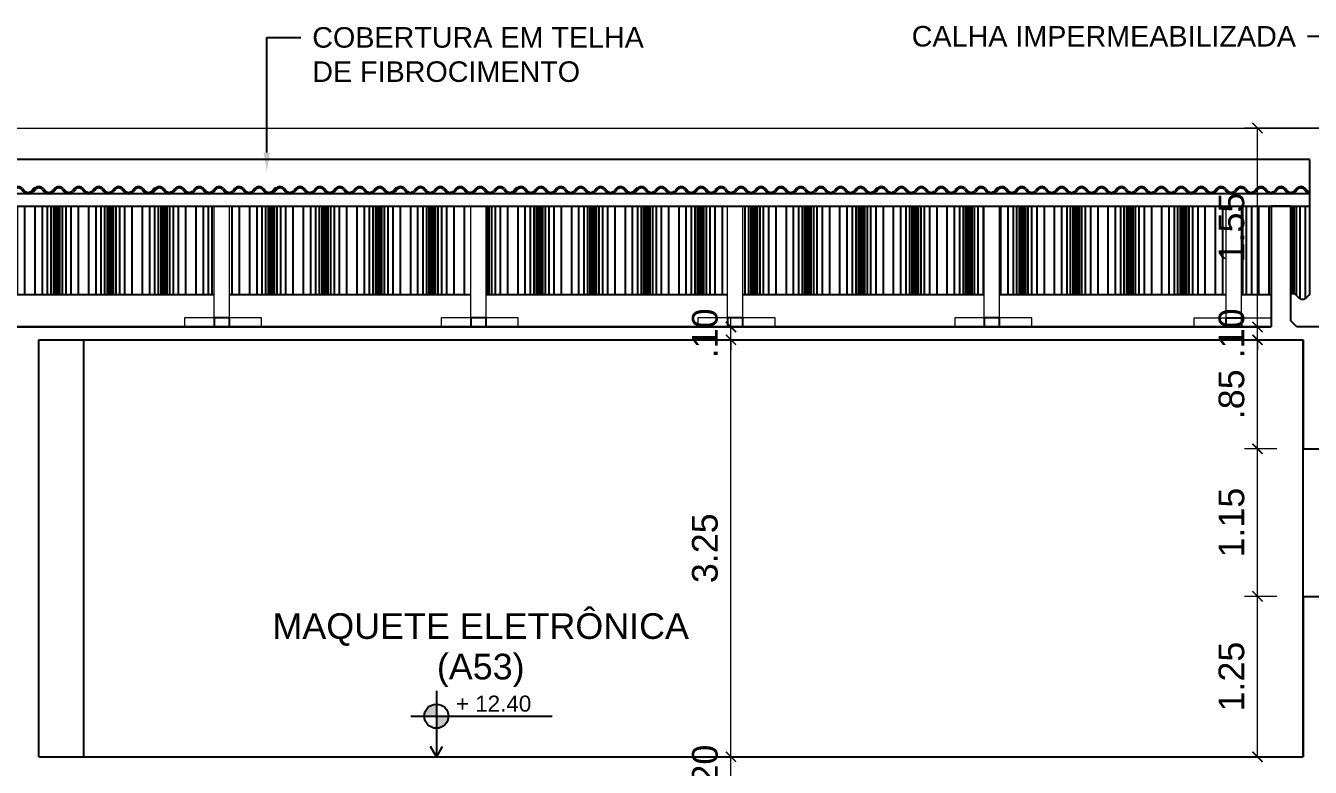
# Model space of a CAD drawing. Header units: metres. Extents: x 2362 to 4220, y 91 to 382.
# Drawn here: x 3263.52 to 3273.53, y 245.38 to 251.16 of the extents above; entities that cross this region are included whole.
import ezdxf
from ezdxf import colors
from ezdxf.entities.mleader import LeaderData, LeaderLine
from ezdxf.math import Vec2, Vec3

# ---------------------------------------------------------------- set-up
doc = ezdxf.new("R2010")
doc.units = ezdxf.units.M
doc.header["$LTSCALE"] = 5
doc.header["$MEASUREMENT"] = 0
for name, color, linetype, lineweight in [('2prancha', 4, 'Continuous', 18), ('ESQUADRIAS', 3, 'Continuous', 35), ('HACH', 251, 'Continuous', 5), ('piso', 1, 'Continuous', 13), ('texto', 3, 'Continuous', 25)]:
    doc.layers.add(name, color=color, linetype=linetype, lineweight=lineweight)
for name, color, linetype in [('COTA 1 100', 2, 'Continuous'), ('COTA DE NÍVEL', 1, 'Continuous'), ('HACHURA PISOS', 250, 'Continuous'), ('PENA 0.15', 7, 'Continuous'), ('PENA 01', 1, 'Continuous'), ('PENA 02', 2, 'Continuous'), ('PENA 06', 6, 'Continuous'), ('TXT ESPECIFICAÇÕES', 7, 'Continuous')]:
    doc.layers.add(name, color=color, linetype=linetype)
doc.styles.add('GRAF', font='GRAF.SHX')
doc.styles.add('Luana', font='arial.ttf')
doc.styles.get("Standard").update_dxf_attribs({"font": 'arial.ttf'})
doc.dimstyles.new('arial100', dxfattribs={"dimtxt": 0.2, "dimasz": 0.08, "dimexe": 0.1, "dimexo": 0.2, "dimgap": 0.1, "dimtad": 1, "dimzin": 4, "dimdsep": 46, "dimtxsty": 'Luana', "dimblk": 'ARCHTICK', "dimcen": 0, "dimclrd": 7, "dimclre": 7, "dimclrt": 256, "dimadec": 0, "dimazin": 0, "dimtfac": 1, "dimtix": 1, "dimtmove": 0, "dimatfit": 3, "dimldrblk": 'CLOSEDBLANK', "dimfxl": 0, "dimlwd": 5, "dimlwe": 5, "dimarcsym": 0})

# ---------------------------------------------------------------- blocks, each defined once
blk = doc.blocks.new('SDSDF')
at = {"layer": 'PENA 02'}
blk.add_lwpolyline([(-0.06, 0.07), (0.06, 0.07), (0.06, 0), (-0.06, 0)], close=True, dxfattribs=at)
at = {"layer": 'piso'}
for p, q in [((-0.06, 0.07), (-0.06, 0.943)), ((0.06, 0.07), (0.06, 0.943))]:
    blk.add_line(p, q, dxfattribs=at)
blk.add_lwpolyline([(-0.31, 0.07), (0.29, 0.07), (0.29, 0), (-0.31, 0)], close=True, dxfattribs=at)
blk = doc.blocks.new('NIV02')
h = blk.add_hatch(color=256)
h.paths.add_polyline_path([(-43.09, -49.03, 0.414214), (-44.59, -50.53), (-43.09, -50.53)])
h.paths.add_polyline_path([(-43.09, -52.04, 0.414214), (-41.58, -50.53), (-43.09, -50.53)])
for p, q in [((-43.09, -47.38), (-43.09, -55.58)), ((-46.27, -50.53), (-28.68, -50.53))]:
    blk.add_line(p, q)
blk.add_lwpolyline([(-42.36, -54.32), (-43.09, -55.58), (-43.82, -54.32)])
blk.add_circle((-43.09, -50.53), 1.5)
at = {"style": 'GRAF'}
blk.add_attdef('ELEV', (-40.66, -49.96), '', height=1.26, dxfattribs=at)
blk = doc.blocks.new('_ArchTick')
at = {"color": 0, "linetype": 'ByBlock', "const_width": 0.15}
blk.add_lwpolyline([(-0.5, -0.5), (0.5, 0.5)], dxfattribs=at)
blk = doc.blocks.new('*D40')
at = {"layer": 'COTA 1 100', "color": 7, "lineweight": 5, "ltscale": 1.5}
for p, q in [((3269.013, 245.462), (3269.013, 245.542)), ((3268.863, 245.462), (3269.113, 245.462)), ((3269.013, 245.262), (3269.013, 245.462)), ((3269.163, 245.262), (3268.913, 245.262)), ((3269.013, 245.262), (3269.013, 245.182))]:
    blk.add_line(p, q, dxfattribs=at)
at = {"layer": 'Defpoints', "color": 0, "ltscale": 1.5}
for p in [(3268.546, 245.462), (3269.013, 245.462), (3273.471, 245.262)]:
    blk.add_point(p, dxfattribs=at)
at = {"layer": 'COTA 1 100', "color": 7, "lineweight": 5, "ltscale": 1.5, "xscale": 0.08, "yscale": 0.08, "zscale": 0.08}
for p, rotation in [((3269.013, 245.462), 270), ((3269.013, 245.262), 90)]:
    blk.add_blockref('_ArchTick', p, dxfattribs=dict(at, rotation=rotation))
at = {"layer": 'COTA 1 100', "ltscale": 1.5, "insert": (3268.811, 245.362), "char_height": 0.2, "attachment_point": 5, "rotation": 90, "style": 'Luana'}
blk.add_mtext('.20', dxfattribs=at)
blk = doc.blocks.new('_ClosedBlank')
at = {"layer": '2prancha', "color": 0, "lineweight": -2}
for p, q in [((-1, 0.17), (0, 0)), ((-1, 0.17), (-1, -0.17)), ((0, 0), (-1, -0.17))]:
    blk.add_line(p, q, dxfattribs=at)
blk = doc.blocks.new('*D41')
at = {"layer": 'COTA 1 100', "color": 7, "lineweight": 5, "ltscale": 1.5}
for p, q in [((3269.163, 248.712), (3268.913, 248.712)), ((3269.013, 245.462), (3269.013, 248.712)), ((3268.863, 245.462), (3269.113, 245.462))]:
    blk.add_line(p, q, dxfattribs=at)
at = {"layer": 'Defpoints', "color": 0, "ltscale": 1.5}
for p in [(3269.013, 248.712), (3273.471, 248.712), (3268.546, 245.462)]:
    blk.add_point(p, dxfattribs=at)
at = {"layer": 'COTA 1 100', "color": 7, "lineweight": 5, "ltscale": 1.5, "xscale": 0.08, "yscale": 0.08, "zscale": 0.08}
for p, rotation in [((3269.013, 248.712), 90), ((3269.013, 245.462), 270)]:
    blk.add_blockref('_ArchTick', p, dxfattribs=dict(at, rotation=rotation))
at = {"layer": 'COTA 1 100', "ltscale": 1.5, "insert": (3268.811, 247.087), "char_height": 0.2, "attachment_point": 5, "rotation": 90, "style": 'Luana'}
blk.add_mtext('3.25', dxfattribs=at)
blk = doc.blocks.new('*D42')
at = {"layer": 'COTA 1 100', "color": 7, "lineweight": 5, "ltscale": 1.5}
for p, q in [((3269.013, 248.812), (3269.013, 248.892)), ((3269.163, 248.812), (3268.913, 248.812)), ((3269.013, 248.712), (3269.013, 248.812)), ((3269.163, 248.712), (3268.913, 248.712)), ((3269.013, 248.712), (3269.013, 248.632))]:
    blk.add_line(p, q, dxfattribs=at)
at = {"layer": 'Defpoints', "color": 0, "ltscale": 1.5}
for p in [(3269.013, 248.812), (3273.371, 248.812), (3273.471, 248.712)]:
    blk.add_point(p, dxfattribs=at)
at = {"layer": 'COTA 1 100', "color": 7, "lineweight": 5, "ltscale": 1.5, "xscale": 0.08, "yscale": 0.08, "zscale": 0.08}
for p, rotation in [((3269.013, 248.812), 270), ((3269.013, 248.712), 90)]:
    blk.add_blockref('_ArchTick', p, dxfattribs=dict(at, rotation=rotation))
at = {"layer": 'COTA 1 100', "ltscale": 1.5, "insert": (3268.811, 248.762), "char_height": 0.2, "attachment_point": 5, "rotation": 90, "style": 'Luana'}
blk.add_mtext('.10', dxfattribs=at)
blk = doc.blocks.new('*D43')
at = {"layer": 'COTA 1 100', "color": 7, "lineweight": 5, "ltscale": 1.5}
for p, q in [((3273.265, 246.712), (3273.015, 246.712)), ((3273.115, 245.462), (3273.115, 246.712)), ((3273.265, 245.462), (3273.015, 245.462))]:
    blk.add_line(p, q, dxfattribs=at)
at = {"layer": 'Defpoints', "color": 0, "ltscale": 1.5}
for p in [(3273.115, 246.712), (3273.471, 246.712), (3273.471, 245.462)]:
    blk.add_point(p, dxfattribs=at)
at = {"layer": 'COTA 1 100', "color": 7, "lineweight": 5, "ltscale": 1.5, "xscale": 0.08, "yscale": 0.08, "zscale": 0.08}
for p, rotation in [((3273.115, 246.712), 90), ((3273.115, 245.462), 270)]:
    blk.add_blockref('_ArchTick', p, dxfattribs=dict(at, rotation=rotation))
at = {"layer": 'COTA 1 100', "ltscale": 1.5, "insert": (3272.913, 246.087), "char_height": 0.2, "attachment_point": 5, "rotation": 90, "style": 'Luana'}
blk.add_mtext('1.25', dxfattribs=at)
blk = doc.blocks.new('*D44')
at = {"layer": 'COTA 1 100', "color": 7, "lineweight": 5, "ltscale": 1.5}
for p, q in [((3273.265, 247.862), (3273.015, 247.862)), ((3273.115, 246.712), (3273.115, 247.862)), ((3273.265, 246.712), (3273.015, 246.712))]:
    blk.add_line(p, q, dxfattribs=at)
at = {"layer": 'Defpoints', "color": 0, "ltscale": 1.5}
for p in [(3273.115, 247.862), (3273.471, 247.862), (3273.471, 246.712)]:
    blk.add_point(p, dxfattribs=at)
at = {"layer": 'COTA 1 100', "color": 7, "lineweight": 5, "ltscale": 1.5, "xscale": 0.08, "yscale": 0.08, "zscale": 0.08}
for p, rotation in [((3273.115, 247.862), 90), ((3273.115, 246.712), 270)]:
    blk.add_blockref('_ArchTick', p, dxfattribs=dict(at, rotation=rotation))
at = {"layer": 'COTA 1 100', "ltscale": 1.5, "insert": (3272.913, 247.287), "char_height": 0.2, "attachment_point": 5, "rotation": 90, "style": 'Luana'}
blk.add_mtext('1.15', dxfattribs=at)
blk = doc.blocks.new('*D45')
at = {"layer": 'COTA 1 100', "color": 7, "lineweight": 5, "ltscale": 1.5}
for p, q in [((3273.265, 248.712), (3273.015, 248.712)), ((3273.115, 247.862), (3273.115, 248.712)), ((3273.265, 247.862), (3273.015, 247.862))]:
    blk.add_line(p, q, dxfattribs=at)
at = {"layer": 'Defpoints', "color": 0, "ltscale": 1.5}
for p in [(3273.115, 248.712), (3273.471, 248.712), (3273.471, 247.862)]:
    blk.add_point(p, dxfattribs=at)
at = {"layer": 'COTA 1 100', "color": 7, "lineweight": 5, "ltscale": 1.5, "xscale": 0.08, "yscale": 0.08, "zscale": 0.08}
for p, rotation in [((3273.115, 248.712), 90), ((3273.115, 247.862), 270)]:
    blk.add_blockref('_ArchTick', p, dxfattribs=dict(at, rotation=rotation))
at = {"layer": 'COTA 1 100', "ltscale": 1.5, "insert": (3272.913, 248.287), "char_height": 0.2, "attachment_point": 5, "rotation": 90, "style": 'Luana'}
blk.add_mtext('.85', dxfattribs=at)
blk = doc.blocks.new('F312X00')
for p, q in [((-40.5, 6.6), (-40.8, 7.1)), ((-38.2, 9.7), (-40, 7.7)), ((-37.7, 9.3), (-39.6, 7.3)), ((-31.3, 9.3), (-29.4, 7.3)), ((-30.8, 9.7), (-29, 7.7)), ((-20.5, 9.7), (-22.3, 7.7)), ((-20, 9.3), (-21.9, 7.3)), ((-13.6, 9.3), (-11.7, 7.3)), ((-13.1, 9.7), (-11.3, 7.7)), ((-2.8, 9.7), (-4.6, 7.7)), ((-2.3, 9.3), (-4.2, 7.3)), ((4.1, 9.3), (6, 7.3)), ((4.6, 9.7), (6.4, 7.7)), ((14.9, 9.7), (13.1, 7.7)), ((15.4, 9.3), (13.5, 7.3)), ((21.8, 9.3), (23.7, 7.3)), ((22.3, 9.7), (24.1, 7.7)), ((32.6, 9.7), (30.8, 7.7)), ((33.1, 9.3), (31.2, 7.3)), ((39.5, 9.3), (41.4, 7.3)), ((40, 9.7), (41.8, 7.7)), ((50.3, 9.7), (48.5, 7.7)), ((50.8, 9.3), (48.9, 7.3)), ((57.2, 9.3), (59.1, 7.3)), ((57.7, 9.7), (59.5, 7.7)), ((68, 9.7), (66.2, 7.7)), ((68.5, 9.3), (66.6, 7.3)), ((69.1, 10), (68.8, 10.4))]:
    blk.add_line(p, q)
for centre, radius, start, end in [((-43.4, 10.8), 4.5, 304.5181, 317.5524), ((-43.4, 10.8), 5.1, 304.5181, 317.5524), ((-34.5, 6.4), 5, 90, 137.5524), ((-34.5, 6.4), 4.4, 90, 137.5524), ((-34.5, 6.4), 5, 42.4476, 90), ((-34.5, 6.4), 4.4, 42.4476, 90), ((-25.7, 10.8), 5.1, 222.4476, 270), ((-25.7, 10.8), 4.5, 222.4476, 270), ((-25.7, 10.8), 4.5, 270, 317.5524), ((-25.7, 10.8), 5.1, 270, 317.5524), ((-16.8, 6.4), 5, 90, 137.5524), ((-16.8, 6.4), 4.4, 90, 137.5524), ((-16.8, 6.4), 5, 42.4476, 90), ((-16.8, 6.4), 4.4, 42.4476, 90), ((-8, 10.8), 5.1, 222.4476, 270), ((-8, 10.8), 4.5, 222.4476, 270), ((-8, 10.8), 4.5, 270, 317.5524), ((-8, 10.8), 5.1, 270, 317.5524), ((0.9, 6.4), 5, 90, 137.5524), ((0.9, 6.4), 4.4, 90, 137.5524), ((0.9, 6.4), 5, 42.4476, 90), ((0.9, 6.4), 4.4, 42.4476, 90), ((9.7, 10.8), 5.1, 222.4476, 270), ((9.7, 10.8), 4.5, 222.4476, 270), ((9.7, 10.8), 4.5, 270, 317.5524), ((9.7, 10.8), 5.1, 270, 317.5524), ((18.6, 6.4), 5, 90, 137.5524), ((18.6, 6.4), 4.4, 90, 137.5524), ((18.6, 6.4), 5, 42.4476, 90), ((18.6, 6.4), 4.4, 42.4476, 90), ((27.4, 10.8), 5.1, 222.4476, 270), ((27.4, 10.8), 4.5, 222.4476, 270), ((27.4, 10.8), 4.5, 270, 317.5524), ((27.4, 10.8), 5.1, 270, 317.5524), ((36.3, 6.4), 5, 90, 137.5524), ((36.3, 6.4), 4.4, 90, 137.5524), ((36.3, 6.4), 5, 42.4476, 90), ((36.3, 6.4), 4.4, 42.4476, 90), ((45.1, 10.8), 5.1, 222.4476, 270), ((45.1, 10.8), 4.5, 222.4476, 270), ((45.1, 10.8), 4.5, 270, 317.5524), ((45.1, 10.8), 5.1, 270, 317.5524), ((54, 6.4), 5, 90, 137.5524), ((54, 6.4), 4.4, 90, 137.5524), ((54, 6.4), 5, 42.4476, 90), ((54, 6.4), 4.4, 42.4476, 90), ((62.8, 10.8), 5.1, 222.4476, 270), ((62.8, 10.8), 4.5, 222.4476, 270), ((62.8, 10.8), 4.5, 270, 317.5524), ((62.8, 10.8), 5.1, 270, 317.5524), ((71.7, 6.4), 5, 125.4186, 137.5524), ((71.7, 6.4), 4.4, 125.4186, 137.5524)]:
    blk.add_arc(centre, radius, start, end)
blk = doc.blocks.new('*D133')
at = {"layer": 'COTA 1 100', "color": 7, "lineweight": 5}
for p, q in [((3273.115, 248.812), (3273.115, 248.892)), ((3273.021, 248.812), (3273.015, 248.812)), ((3273.115, 248.712), (3273.115, 248.812)), ((3273.271, 248.712), (3273.015, 248.712)), ((3273.115, 248.712), (3273.115, 248.632))]:
    blk.add_line(p, q, dxfattribs=at)
at = {"layer": 'Defpoints', "color": 0}
for p in [(3273.115, 248.812), (3273.221, 248.812), (3273.471, 248.712)]:
    blk.add_point(p, dxfattribs=at)
at = {"layer": 'COTA 1 100', "color": 7, "lineweight": 5, "xscale": 0.08, "yscale": 0.08, "zscale": 0.08}
for p, rotation in [((3273.115, 248.812), 270), ((3273.115, 248.712), 90)]:
    blk.add_blockref('_ArchTick', p, dxfattribs=dict(at, rotation=rotation))
at = {"layer": 'COTA 1 100', "insert": (3272.913, 248.762), "char_height": 0.2, "attachment_point": 5, "rotation": 90, "style": 'Luana'}
blk.add_mtext('.10', dxfattribs=at)
blk = doc.blocks.new('*D134')
at = {"layer": 'COTA 1 100', "color": 7, "lineweight": 5}
for p, q in [((3273.821, 250.362), (3273.015, 250.362)), ((3273.115, 248.812), (3273.115, 250.362)), ((3273.021, 248.812), (3273.015, 248.812))]:
    blk.add_line(p, q, dxfattribs=at)
at = {"layer": 'Defpoints', "color": 0}
for p in [(3273.115, 250.362), (3274.021, 250.362), (3273.221, 248.812)]:
    blk.add_point(p, dxfattribs=at)
at = {"layer": 'COTA 1 100', "color": 7, "lineweight": 5, "xscale": 0.08, "yscale": 0.08, "zscale": 0.08}
for p, rotation in [((3273.115, 250.362), 90), ((3273.115, 248.812), 270)]:
    blk.add_blockref('_ArchTick', p, dxfattribs=dict(at, rotation=rotation))
at = {"layer": 'COTA 1 100', "insert": (3272.913, 249.587), "char_height": 0.2, "attachment_point": 5, "rotation": 90, "style": 'Luana'}
blk.add_mtext('1.55', dxfattribs=at)

msp = doc.modelspace()

# ---------------------------------------------------------------- hatches: boundary and pattern name
at = {"layer": 'HACHURA PISOS', "ltscale": 1.5}
h = msp.add_hatch(dxfattribs=at)
h.set_pattern_fill('HACH23,_O', color=256, scale=0.01, pattern_type=2)
h.set_pattern_definition([(90, (7202.1673, 383.09194), (-0.418, 3e-17), []), (90, (7202.1814, 383.09194), (-0.418, 3e-17), []), (90, (7202.2014, 383.09194), (-0.418, 3e-17), []), (90, (7202.2297, 383.09194), (-0.418, 3e-17), []), (90, (7202.2697, 383.09194), (-0.418, 3e-17), []), (90, (7202.3263, 383.09194), (-0.418, 3e-17), []), (90, (7202.4063, 383.09194), (-0.418, 3e-17), []), (90, (7202.4629, 383.09194), (-0.418, 3e-17), []), (90, (7202.5029, 383.09194), (-0.418, 3e-17), []), (90, (7202.5312, 383.09194), (-0.418, 3e-17), []), (90, (7202.5512, 383.09194), (-0.418, 3e-17), []), (90, (7202.5653, 383.09194), (-0.418, 3e-17), []), (90, (7202.5753, 383.09194), (-0.418, 3e-17), [])])
h.paths.add_polyline_path([(3265.1064, 249.7545), (3265.1064, 249.0619), (3266.9864, 249.0619), (3266.9864, 249.7545)])
h.paths.add_polyline_path([(3263.1064, 249.7545), (3263.1064, 249.0619), (3264.9864, 249.0619), (3264.9864, 249.7545)])
h.paths.add_polyline_path([(3272.8716, 249.0619), (3272.8716, 249.7545), (3271.1064, 249.7545), (3271.1064, 249.0619)])
h.paths.add_polyline_path([(3270.9864, 249.0619), (3270.9864, 249.7545), (3269.1064, 249.7545), (3269.1064, 249.0619)])
h.paths.add_polyline_path([(3268.9864, 249.7545), (3267.1064, 249.7545), (3267.1064, 249.0619), (3268.9864, 249.0619)])
edge = h.paths.add_edge_path()
edge.add_line((3273.3714, 249.7545), (3273.3714, 249.0692))
edge.add_arc((3273.3885, 249.0346), 0.0386, 42.44757, 116.30707, ccw=False)
edge.add_line((3273.417, 249.0606), (3273.4331, 249.043))
edge.add_arc((3273.4661, 249.0732), 0.0447, 222.44757, 360)
edge.add_line((3273.5109, 249.0732), (3273.5214, 249.7545))
edge.add_line((3273.5214, 249.7545), (3273.3714, 249.7545))
h.paths.add_polyline_path([(3273.2214, 249.0619), (3273.2214, 249.7545), (3272.9916, 249.7545), (3272.9916, 249.0619)])
at = {"layer": 'HACHURA PISOS'}
h = msp.add_hatch(dxfattribs=at)
h.set_pattern_fill('_USER', color=256, scale=0.25, style=0, double=1, pattern_type=0)
h.set_pattern_definition([(0, (3263.97139, 242.03194), (0, 0.25), []), (90, (3263.97139, 242.03194), (-0.25, 2e-17), [])])
h.paths.add_polyline_path([(3269.8806, 242.3498), (3270.4348, 242.3498), (3270.4348, 242.5413), (3269.8806, 242.5413)])
h.paths.add_polyline_path([(3268.1816, 244.7117), (3268.1816, 245.2001), (3267.7695, 245.2001), (3267.7695, 244.7117)], flags=9)
h.paths.add_polyline_path([(3268.1815, 243.5662), (3268.1815, 244.21), (3267.7693, 244.21), (3267.7693, 243.5662)], flags=9)
h.paths.add_polyline_path([(3268.1816, 242.8362), (3268.1816, 243.3246), (3267.7695, 243.3246), (3267.7695, 242.8362)], flags=9)
h.paths.add_polyline_path([(3268.1816, 242.2255), (3268.1816, 242.8693), (3267.7695, 242.8693), (3267.7695, 242.2255)], flags=9)
h.paths.add_polyline_path([(3268.5633, 242.2515), (3268.5633, 242.8953), (3268.1512, 242.8953), (3268.1512, 242.2515)], flags=9)
h.paths.add_polyline_path([(3271.4515, 242.9521), (3271.4515, 243.5959), (3271.0393, 243.5959), (3271.0393, 242.9521)], flags=9)
h.paths.add_polyline_path([(3271.4513, 244.4356), (3271.4513, 244.924), (3271.0392, 244.924), (3271.0392, 244.4356)], flags=9)
h.paths.add_polyline_path([(3271.4515, 244.8117), (3271.4515, 245.3001), (3271.0393, 245.3001), (3271.0393, 244.8117)], flags=9)
h.paths.add_polyline_path([(3269.0188, 243.3255), (3269.0188, 243.9693), (3268.6067, 243.9693), (3268.6067, 243.3255)], flags=9)
h.paths.add_polyline_path([(3273.1785, 242.9126), (3273.1785, 243.5564), (3272.7663, 243.5564), (3272.7663, 242.9126)], flags=9)
h.paths.add_polyline_path([(3269.019, 245.1117), (3269.019, 245.6001), (3268.6068, 245.6001), (3268.6068, 245.1117)], flags=9)
h.paths.add_polyline_path([(3269.3228, 242.5252), (3270.7583, 242.5252), (3270.7583, 243.2706), (3269.3228, 243.2706)], flags=9)

# ---------------------------------------------------------------- linework, layer by layer
at = {"layer": 'ESQUADRIAS'}
for p, q in [((3272.644, 249.8884), (3272.6278, 249.8707)), ((3272.6479, 249.8848), (3272.6317, 249.8672)), ((3272.7048, 249.8848), (3272.721, 249.8672)), ((3272.7087, 249.8884), (3272.7248, 249.8707)), ((3272.7992, 249.8884), (3272.7831, 249.8707)), ((3272.8031, 249.8848), (3272.787, 249.8672)), ((3272.8601, 249.8848), (3272.8762, 249.8672)), ((3272.864, 249.8884), (3272.8801, 249.8707)), ((3272.9545, 249.8884), (3272.9384, 249.8707)), ((3272.9584, 249.8848), (3272.9422, 249.8672)), ((3273.0153, 249.8848), (3273.0315, 249.8672)), ((3273.0192, 249.8884), (3273.0354, 249.8707)), ((3273.1098, 249.8884), (3273.0936, 249.8707)), ((3273.1137, 249.8848), (3273.0975, 249.8672)), ((3273.1706, 249.8848), (3273.1868, 249.8672)), ((3273.1745, 249.8884), (3273.1906, 249.8707)), ((3273.265, 249.8884), (3273.2489, 249.8707)), ((3273.2689, 249.8848), (3273.2528, 249.8672)), ((3273.3259, 249.8848), (3273.342, 249.8672)), ((3273.3298, 249.8884), (3273.3459, 249.8707)), ((3273.4203, 249.8884), (3273.4042, 249.8707)), ((3273.4242, 249.8848), (3273.408, 249.8672)), ((3273.4811, 249.8848), (3273.4973, 249.8672)), ((3273.485, 249.8884), (3273.5012, 249.8707)), ((3272.6241, 249.8605), (3272.6211, 249.8648))]:
    msp.add_line(p, q, dxfattribs=at)
for centre, radius, start, end in [((3272.6763, 249.8588), 0.0439, 90, 137.55243), ((3272.6763, 249.8588), 0.0386, 90, 137.55243), ((3272.6763, 249.8588), 0.0439, 42.44757, 90), ((3272.6763, 249.8588), 0.0386, 42.44757, 90), ((3272.8316, 249.8588), 0.0439, 90, 137.55243), ((3272.8316, 249.8588), 0.0386, 90, 137.55243), ((3272.8316, 249.8588), 0.0439, 42.44757, 90), ((3272.8316, 249.8588), 0.0386, 42.44757, 90), ((3272.9869, 249.8588), 0.0439, 90, 137.55243), ((3272.9869, 249.8588), 0.0386, 90, 137.55243), ((3272.9869, 249.8588), 0.0439, 42.44757, 90), ((3272.9869, 249.8588), 0.0386, 42.44757, 90), ((3273.1421, 249.8588), 0.0439, 90, 137.55243), ((3273.1421, 249.8588), 0.0386, 90, 137.55243), ((3273.1421, 249.8588), 0.0439, 42.44757, 90), ((3273.1421, 249.8588), 0.0386, 42.44757, 90), ((3273.2974, 249.8588), 0.0439, 90, 137.55243), ((3273.2974, 249.8588), 0.0386, 90, 137.55243), ((3273.2974, 249.8588), 0.0439, 42.44757, 90), ((3273.2974, 249.8588), 0.0386, 42.44757, 90), ((3273.4527, 249.8588), 0.0439, 90, 137.55243), ((3273.4527, 249.8588), 0.0386, 90, 137.55243), ((3273.4527, 249.8588), 0.0439, 42.44757, 90), ((3273.4527, 249.8588), 0.0386, 42.44757, 90), ((3272.5987, 249.8974), 0.0395, 304.51811, 317.55243), ((3272.5987, 249.8974), 0.0447, 304.51811, 317.55243), ((3272.754, 249.8974), 0.0447, 222.44757, 270), ((3272.754, 249.8974), 0.0395, 222.44757, 270), ((3272.754, 249.8974), 0.0395, 270, 317.55243), ((3272.754, 249.8974), 0.0447, 270, 317.55243), ((3272.9092, 249.8974), 0.0447, 222.44757, 270), ((3272.9092, 249.8974), 0.0395, 222.44757, 270), ((3272.9092, 249.8974), 0.0395, 270, 317.55243), ((3272.9092, 249.8974), 0.0447, 270, 317.55243), ((3273.0645, 249.8974), 0.0447, 222.44757, 270), ((3273.0645, 249.8974), 0.0395, 222.44757, 270), ((3273.0645, 249.8974), 0.0395, 270, 317.55243), ((3273.0645, 249.8974), 0.0447, 270, 317.55243), ((3273.2198, 249.8974), 0.0447, 222.44757, 270), ((3273.2198, 249.8974), 0.0395, 222.44757, 270), ((3273.2198, 249.8974), 0.0395, 270, 317.55243), ((3273.2198, 249.8974), 0.0447, 270, 317.55243), ((3273.375, 249.8974), 0.0447, 222.44757, 270), ((3273.375, 249.8974), 0.0395, 222.44757, 270), ((3273.375, 249.8974), 0.0395, 270, 317.55243), ((3273.375, 249.8974), 0.0447, 270, 317.55243), ((3273.5303, 249.8974), 0.0447, 222.44757, 258.51825), ((3273.5303, 249.8974), 0.0395, 222.44757, 256.96204)]:
    msp.add_arc(centre, radius, start, end, dxfattribs=at)
at = {"layer": 'HACH', "ltscale": 1.5}
msp.add_lwpolyline([(3245.215, 250.3619), (3274.0214, 250.3619)], dxfattribs=at)
at = {"layer": 'PENA 0.15', "ltscale": 1.5}
for p, q in [((3273.5214, 250.1167), (3251.1214, 250.1167)), ((3273.5214, 249.8535), (3273.5214, 250.1167))]:
    msp.add_line(p, q, dxfattribs=at)
at = {"layer": 'PENA 01', "ltscale": 1.5}
for p, q in [((3264.9864, 249.0619), (3263.1064, 249.0619)), ((3266.9864, 249.0619), (3265.1064, 249.0619)), ((3268.9864, 249.0619), (3267.1064, 249.0619)), ((3270.9864, 249.0619), (3269.1064, 249.0619)), ((3272.8716, 249.0619), (3271.1064, 249.0619)), ((3273.2214, 249.0619), (3272.9916, 249.0619)), ((3263.9714, 245.4619), (3263.9714, 248.7119))]:
    msp.add_line(p, q, dxfattribs=at)
msp.add_lwpolyline([(3273.5214, 249.066), (3273.5214, 249.7545)], dxfattribs=at)
msp.add_lwpolyline([(3273.3714, 249.0692, -0.1152931), (3273.3885, 249.0732, -0.2105163), (3273.417, 249.0606), (3273.4331, 249.043, 0.2105163), (3273.4661, 249.0284, 0.2105163), (3273.4991, 249.043), (3273.5153, 249.0606, -0.0529934), (3273.5214, 249.066)], format="xyb", dxfattribs=at)
at = {"layer": 'PENA 02'}
for p, q in [((3251.1214, 249.8526), (3273.5214, 249.8526)), ((3273.5214, 249.7545), (3273.5214, 249.8526)), ((3251.1214, 249.7545), (3273.5214, 249.7545))]:
    msp.add_line(p, q, dxfattribs=at)
at = {"layer": 'PENA 02', "ltscale": 1.5}
msp.add_line((3273.4714, 246.7119), (3273.4714, 247.8619), dxfattribs=at)
at = {"layer": 'PENA 06', "ltscale": 1.5}
for p, q in [((3273.2214, 248.8119), (3251.4214, 248.8119)), ((3273.4214, 248.8119), (3273.3714, 248.8619)), ((3273.9714, 248.8119), (3273.4214, 248.8119)), ((3263.6214, 245.4619), (3263.6214, 248.7119)), ((3273.4714, 247.8619), (3273.4714, 248.7119)), ((3273.4714, 245.4619), (3273.4714, 246.7119))]:
    msp.add_line(p, q, dxfattribs=at)
for points in [[(3273.3714, 249.7545), (3273.2214, 249.7545), (3273.2214, 248.8119)], [(3273.3714, 249.7545), (3273.3714, 249.7545), (3273.3714, 248.8619)], [(3251.4214, 248.8119), (3273.2214, 248.8119)], [(3263.6214, 248.7119), (3273.4714, 248.7119)], [(3273.4714, 248.7119), (3273.4714, 247.8619)], [(3273.4714, 247.8619), (3273.6214, 247.8619)], [(3273.4714, 246.7119), (3273.6214, 246.7119)], [(3273.4714, 246.7119), (3273.4714, 245.4619)], [(3263.6214, 245.4619), (3273.4714, 245.4619)]]:
    msp.add_lwpolyline(points, dxfattribs=at)

# ---------------------------------------------------------------- block references
at = {"layer": 'COTA DE NÍVEL', "ltscale": 0.05}
ref = msp.add_blockref('NIV02', (3269.4186, 248.9449), dxfattribs=dict(at, xscale=0.06266711229946524, yscale=0.06266711229946524, zscale=0.06266711229946524))
ref.add_attrib('ELEV', '+ 12.40', (3266.8703, 245.8139), dxfattribs={"layer": '0', "height": 0.125, "style": 'Luana'})
at = {"layer": 'ESQUADRIAS', "xscale": 0.0087719298245589, "yscale": 0.0087719298245589, "zscale": 0.0087719298245589}
for p in [(3262.9862, 249.8028), (3263.9246, 249.8028), (3264.8631, 249.8029), (3265.8029, 249.8029), (3266.7412, 249.8029), (3267.6796, 249.8029), (3268.6181, 249.8029), (3269.5496, 249.8029), (3270.488, 249.8029), (3271.4263, 249.8029), (3272.2027, 249.8029)]:
    msp.add_blockref('F312X00', p, dxfattribs=at)
at = {"layer": 'PENA 02', "xscale": -1}
for p in [(3265.0464, 248.8119), (3267.0464, 248.8119), (3269.0464, 248.8119), (3271.0464, 248.8119)]:
    msp.add_blockref('SDSDF', p, dxfattribs=at)
at = {"layer": 'PENA 02'}
msp.add_blockref('SDSDF', (3272.9316, 248.8119), dxfattribs=at)

# ---------------------------------------------------------------- texts
at = {"layer": 'texto', "color": 2, "ltscale": 0.05, "char_height": 0.2, "width": 5.217997, "attachment_point": 5, "style": 'Luana'}
for s, insert in [('MAQUETE ELETRÔNICA', (3267.0638, 246.4533)), ('(A53)', (3267.0638, 246.1349))]:
    msp.add_mtext(s, dxfattribs=dict(at, insert=insert))

# ---------------------------------------------------------------- dimensions: what is measured, and where the dimension line sits
at = {"layer": 'COTA 1 100'}
for base, p1, p2, picture, middle in [((3273.1151, 250.3619), (3273.2214, 248.8119), (3274.0214, 250.3619), '*D134', (3272.913, 249.5869)), ((3273.1151, 248.8119), (3273.4714, 248.7119), (3273.2214, 248.8119), '*D133', (3272.913, 248.7619))]:
    dim = msp.add_linear_dim(base=base, p1=p1, p2=p2, angle=90, dimstyle='arial100', override={"dimtmove": 1}, dxfattribs=at)
    dim.commit()
    dim.dimension.update_dxf_attribs({"geometry": picture, "text_midpoint": middle})
at = {"layer": 'COTA 1 100', "ltscale": 1.5}
for base, p1, p2, override, picture, middle in [((3269.0132, 248.8119), (3273.4714, 248.7119), (3273.3714, 248.8119), {"dimfxl": 0.15, "dimfxlon": 1}, '*D42', (3268.8111, 248.7619)), ((3269.0132, 248.7119), (3268.5464, 245.4619), (3273.4714, 248.7119), {"dimfxl": 0.15, "dimfxlon": 1}, '*D41', (3268.811, 247.0869)), ((3273.1151, 248.7119), (3273.4714, 247.8619), (3273.4714, 248.7119), {"dimtmove": 1, "dimfxl": 0.15, "dimfxlon": 1}, '*D45', (3272.913, 248.2869)), ((3273.1151, 247.8619), (3273.4714, 246.7119), (3273.4714, 247.8619), {"dimtmove": 1, "dimfxl": 0.15, "dimfxlon": 1}, '*D44', (3272.913, 247.2869)), ((3273.1151, 246.7119), (3273.4714, 245.4619), (3273.4714, 246.7119), {"dimfxl": 0.15, "dimfxlon": 1}, '*D43', (3272.913, 246.0869)), ((3269.0132, 245.4619), (3273.4714, 245.2619), (3268.5464, 245.4619), {"dimfxl": 0.15, "dimfxlon": 1}, '*D40', (3268.8111, 245.3619))]:
    dim = msp.add_linear_dim(base=base, p1=p1, p2=p2, angle=90, dimstyle='arial100', override=override, dxfattribs=at)
    dim.commit()
    dim.dimension.update_dxf_attribs({"geometry": picture, "text_midpoint": middle})

# ---------------------------------------------------------------- leaders
at = {"layer": 'TXT ESPECIFICAÇÕES', "ltscale": 0.05}
ml = msp.add_multileader_mtext('Standard', dxfattribs=at)
ml.set_content('COBERTURA EM TELHA\\PDE FIBROCIMENTO', color=256)
ml.set_leader_properties()
ml.build(insert=Vec2(0, 0))
ml.multileader.update_dxf_attribs({"dogleg_length": 0.36, "arrow_head_size": 0.15})
ctx = ml.context
ctx.base_point, ctx.char_height, ctx.arrow_head_size, ctx.landing_gap_size, ctx.plane_origin = Vec3(3265.6616, 251.0671), 0.16, 0.15, 0.09, Vec3(3260.3663, 256.9602)
notes = []
notes.append((ctx, [(0, (1, 1, 0), (3265.3974, 251.0671), (1, 0), 0.2642, [(0, [(3265.3971, 250.021)], 0, [])])]))
ctx.mtext.insert, ctx.mtext.flow_direction = Vec3(3265.7516, 251.1485), 5
ml = msp.add_multileader_mtext('Standard', dxfattribs=at)
ml.set_content('CALHA IMPERMEABILIZADA', color=256)
ml.set_leader_properties()
ml.build(insert=Vec2(0, 0))
ml.multileader.update_dxf_attribs({"dogleg_length": 0.36, "arrow_head_size": 0.15})
ctx = ml.context
ctx.base_point, ctx.char_height, ctx.arrow_head_size, ctx.landing_gap_size, ctx.plane_origin = Vec3(3270.342, 251.0762), 0.16, 0.15, 0.09, Vec3(3278.7999, 245.5558)
ctx.text_align_type = 2
notes.append((ctx, [(0, (1, 1, 0), (3273.7688, 251.0762), (-1, 0), 0.2642, [(0, [(3273.7688, 248.8119)], 0, [])])]))
ctx.mtext.insert, ctx.mtext.alignment, ctx.mtext.flow_direction = Vec3(3273.4146, 251.1575), 3, 5
for ctx, leaders in notes:
    for number, flags, end, landing, length, lines in leaders:
        leader = LeaderData()
        leader.index, (leader.has_last_leader_line, leader.has_dogleg_vector, leader.attachment_direction) = number, flags
        leader.last_leader_point, leader.dogleg_vector, leader.dogleg_length = Vec3(end), Vec3(landing), length
        for number, points, colour, breaks in lines:
            line = LeaderLine()
            line.index, line.vertices, line.color, line.breaks = number, Vec3.list(points), colors.encode_raw_color(colour), breaks
            leader.lines.append(line)
        ctx.leaders.append(leader)

doc.saveas('drawing.dxf')
